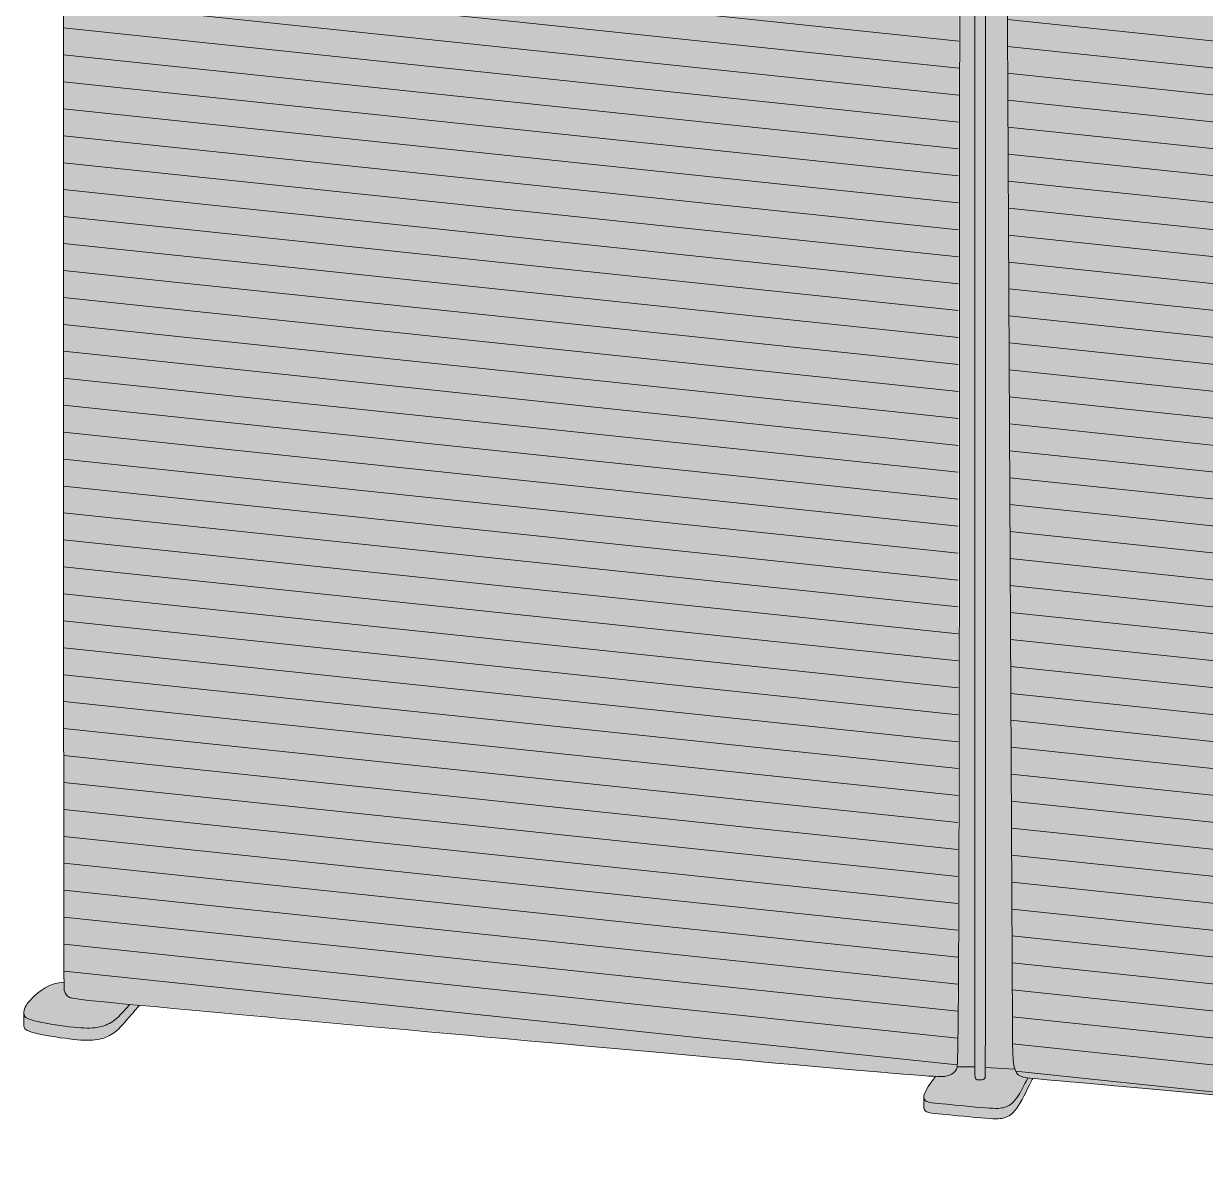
# Model space of a CAD drawing. Header units: millimetres. Extents: x -23380 to 52531, y -5628 to 1041.
# Drawn here: x 18628 to 19607, y -5336 to -4394 of the extents above; entities that cross this region are included whole.
import ezdxf

# ---------------------------------------------------------------- set-up
doc = ezdxf.new("R2010")
doc.units = ezdxf.units.MM
for name, color, linetype, lineweight in [('drawing', 7, 'Continuous', 5), ('hatch', 9, 'Continuous', 5), ('ropes', 7, 'Continuous', 0)]:
    doc.layers.add(name, color=color, linetype=linetype, lineweight=lineweight)

msp = doc.modelspace()

# ---------------------------------------------------------------- hatches: boundary and pattern name
at = {"layer": 'hatch'}
for points in [[(19403.73, -3465.47), (19403.35, -3465.54), (19402.96, -3465.6), (19402.66, -3465.64), (19402.33, -3465.68), (19401.95, -3465.71), (19401.51, -3465.74), (19400.97, -3465.75), (19400.33, -3465.75), (19398.62, -3465.7), (19392.97, -3465.39), (18671.8, -3403.24), (18667.67, -3402.79), (18666.28, -3402.6), (18665.13, -3402.43), (18663.83, -3402.2), (18662.65, -3401.96), (18662.1, -3401.83), (18661.58, -3401.7), (18661.08, -3401.57), (18660.62, -3401.43), (18660.66, -4854.58), (18661, -5188.61), (18661.11, -5194.09), (18661.14, -5194.64), (18661.16, -5194.84), (18661.17, -5195), (18661.19, -5195.13), (18661.2, -5195.23), (18661.22, -5195.32), (18661.3, -5195.65), (18661.36, -5195.9), (18661.43, -5196.14), (18661.5, -5196.38), (18661.58, -5196.62), (18661.66, -5196.85), (18661.74, -5197.07), (18661.83, -5197.29), (18661.92, -5197.51), (18662.02, -5197.72), (18662.12, -5197.92), (18662.23, -5198.12), (18662.35, -5198.32), (18662.46, -5198.51), (18662.59, -5198.69), (18662.72, -5198.88), (18662.85, -5199.05), (18662.99, -5199.23), (18663.14, -5199.39), (18663.29, -5199.56), (18663.45, -5199.72), (18663.61, -5199.87), (18663.78, -5200.03), (18663.96, -5200.17), (18664.14, -5200.32), (18664.33, -5200.46), (18664.53, -5200.59), (18664.73, -5200.72), (18664.94, -5200.85), (18665.16, -5200.97), (18665.39, -5201.09), (18665.62, -5201.21), (18665.79, -5201.29), (18665.98, -5201.37), (18666.08, -5201.41), (18666.18, -5201.45), (18666.29, -5201.49), (18666.41, -5201.53), (18666.54, -5201.57), (18666.68, -5201.62), (18666.99, -5201.7), (18667.35, -5201.79), (18667.76, -5201.87), (18668.8, -5202.07), (18670.17, -5202.28), (18674.13, -5202.8), (19265.61, -5256.9), (19349.64, -5264.21), (19383.56, -5266.74), (19387.22, -5266.88), (19388.52, -5266.89), (19389.54, -5266.87), (19389.96, -5266.85), (19390.33, -5266.83), (19390.66, -5266.8), (19390.96, -5266.76), (19391.23, -5266.72), (19391.48, -5266.68), (19391.94, -5266.59), (19392.59, -5266.44), (19393.24, -5266.27), (19393.88, -5266.09), (19394.2, -5265.98), (19394.52, -5265.88), (19394.84, -5265.76), (19395.15, -5265.65), (19395.47, -5265.52), (19395.77, -5265.39), (19396.08, -5265.25), (19396.38, -5265.1), (19396.68, -5264.94), (19396.98, -5264.78), (19397.27, -5264.6), (19397.56, -5264.42), (19397.84, -5264.23), (19398.12, -5264.03), (19398.39, -5263.81), (19398.65, -5263.59), (19398.92, -5263.36), (19399.17, -5263.11), (19399.3, -5262.99), (19399.42, -5262.86), (19399.54, -5262.73), (19399.66, -5262.59), (19399.78, -5262.45), (19399.9, -5262.31), (19400.01, -5262.17), (19400.13, -5262.02), (19400.24, -5261.87), (19400.35, -5261.72), (19400.46, -5261.56), (19400.57, -5261.4), (19400.67, -5261.24), (19400.77, -5261.07), (19400.87, -5260.9), (19400.97, -5260.73), (19401.04, -5260.61), (19401.07, -5260.54), (19401.1, -5260.47), (19401.12, -5260.43), (19401.13, -5260.39), (19401.15, -5260.35), (19401.16, -5260.31), (19401.18, -5260.26), (19401.2, -5260.21), (19401.23, -5260.11), (19401.26, -5259.99), (19401.29, -5259.86), (19401.32, -5259.71), (19401.35, -5259.54), (19401.41, -5259.15), (19401.47, -5258.67), (19401.55, -5257.85), (19401.62, -5256.82), (19401.77, -5253.97), (19402.05, -5244.3)], [(19416.11, -5258.67), (19416.11, -3471.14), (19403.73, -3470.33), (19403.23, -4970.17), (19402.05, -5244.3), (19401.77, -5253.97), (19401.62, -5256.82), (19401.55, -5257.85), (19401.47, -5258.67)], [(19416.11, -3471.14), (19416.11, -5264.94), (19416.16, -5265.56), (19416.22, -5266.12), (19416.25, -5266.38), (19416.28, -5266.63), (19416.32, -5266.86), (19416.36, -5267.07), (19416.41, -5267.28), (19416.45, -5267.47), (19416.5, -5267.65), (19416.55, -5267.81), (19416.58, -5267.89), (19416.61, -5267.97), (19416.63, -5268.04), (19416.66, -5268.12), (19416.69, -5268.18), (19416.72, -5268.25), (19416.75, -5268.32), (19416.79, -5268.38), (19416.82, -5268.44), (19416.85, -5268.49), (19416.89, -5268.55), (19416.92, -5268.6), (19416.96, -5268.65), (19416.99, -5268.7), (19417.03, -5268.75), (19417.06, -5268.79), (19417.1, -5268.83), (19417.14, -5268.88), (19417.18, -5268.91), (19417.22, -5268.95), (19417.26, -5268.99), (19417.3, -5269.02), (19417.34, -5269.05), (19417.39, -5269.09), (19417.43, -5269.12), (19417.48, -5269.14), (19417.52, -5269.17), (19417.57, -5269.2), (19417.61, -5269.22), (19417.66, -5269.24), (19417.71, -5269.27), (19417.75, -5269.29), (19417.8, -5269.31), (19417.85, -5269.33), (19417.9, -5269.34), (19417.95, -5269.36), (19418.06, -5269.4), (19418.17, -5269.43), (19418.28, -5269.45), (19418.39, -5269.48), (19418.5, -5269.5), (19418.62, -5269.52), (19418.74, -5269.54), (19418.86, -5269.56), (19419.11, -5269.59), (19419.36, -5269.61), (19419.62, -5269.63), (19419.88, -5269.63), (19420.14, -5269.63), (19420.41, -5269.63), (19420.67, -5269.62), (19420.94, -5269.6), (19421.2, -5269.58), (19421.45, -5269.55), (19421.7, -5269.52), (19421.94, -5269.48), (19422.18, -5269.44), (19422.41, -5269.4), (19422.62, -5269.35), (19422.73, -5269.32), (19422.83, -5269.29), (19422.93, -5269.26), (19423.03, -5269.23), (19423.12, -5269.2), (19423.22, -5269.16), (19423.31, -5269.13), (19423.4, -5269.09), (19423.48, -5269.05), (19423.57, -5269.01), (19423.65, -5268.96), (19423.69, -5268.94), (19423.73, -5268.91), (19423.76, -5268.89), (19423.8, -5268.86), (19423.84, -5268.84), (19423.88, -5268.81), (19423.91, -5268.78), (19423.95, -5268.75), (19423.98, -5268.73), (19424.02, -5268.7), (19424.05, -5268.67), (19424.09, -5268.64), (19424.12, -5268.6), (19424.15, -5268.57), (19424.18, -5268.54), (19424.21, -5268.5), (19424.24, -5268.47), (19424.27, -5268.43), (19424.3, -5268.4), (19424.33, -5268.36), (19424.36, -5268.32), (19424.38, -5268.28), (19424.41, -5268.25), (19424.44, -5268.2), (19424.46, -5268.16), (19424.49, -5268.12), (19424.51, -5268.08), (19424.53, -5268.03), (19424.56, -5267.99), (19424.58, -5267.94), (19424.6, -5267.9), (19424.62, -5267.85), (19424.64, -5267.8), (19424.66, -5267.75), (19424.67, -5267.73), (19424.67, -5267.72), (19424.68, -5267.71), (19424.68, -5267.7), (19424.68, -5267.69), (19424.68, -5267.68), (19424.69, -5267.67), (19424.69, -5267.65), (19424.69, -5267.64), (19424.7, -5267.6), (19424.71, -5267.55), (19424.71, -5267.49), (19424.72, -5267.34), (19424.73, -5267.13), (19424.76, -5266.48), (19425.08, -3471.73)], [(19449.33, -5260.72), (19449.22, -5260.34), (19449.11, -5259.95), (19448.9, -5259.13), (19448.71, -5258.23), (19448.53, -5257.27), (19448.37, -5256.24), (19448.21, -5255.13), (19448.08, -5253.95), (19447.95, -5252.68), (19447.74, -5249.9), (19447.59, -5246.75), (19447.44, -5239.29), (19438.59, -3472.62), (19425.08, -3471.73), (19425.05, -4912.08), (19424.84, -5259.26)], [(19438.58, -3471.05), (19447.44, -5239.29), (19447.59, -5246.75), (19447.74, -5249.9), (19447.95, -5252.68), (19448.08, -5253.95), (19448.21, -5255.13), (19448.37, -5256.24), (19448.53, -5257.27), (19448.71, -5258.23), (19448.9, -5259.13), (19449.11, -5259.95), (19449.22, -5260.34), (19449.33, -5260.72), (19449.46, -5261.11), (19449.59, -5261.48), (19449.73, -5261.84), (19449.87, -5262.18), (19450.01, -5262.51), (19450.16, -5262.82), (19450.31, -5263.11), (19450.47, -5263.39), (19450.63, -5263.66), (19450.71, -5263.78), (19450.79, -5263.91), (19450.88, -5264.03), (19450.96, -5264.15), (19451.05, -5264.26), (19451.14, -5264.37), (19451.23, -5264.48), (19451.32, -5264.59), (19451.41, -5264.69), (19451.5, -5264.79), (19451.59, -5264.89), (19451.69, -5264.98), (19451.78, -5265.08), (19451.88, -5265.17), (19451.97, -5265.25), (19452.07, -5265.34), (19452.17, -5265.42), (19452.27, -5265.5), (19452.37, -5265.57), (19452.48, -5265.65), (19452.58, -5265.72), (19452.69, -5265.79), (19452.79, -5265.86), (19452.9, -5265.93), (19453.12, -5266.06), (19453.34, -5266.18), (19453.56, -5266.29), (19453.79, -5266.4), (19454.03, -5266.5), (19454.27, -5266.6), (19454.51, -5266.69), (19454.76, -5266.77), (19455.01, -5266.86), (19455.53, -5267.01), (19455.96, -5267.13), (19456.4, -5267.24), (19456.88, -5267.35), (19457.41, -5267.46), (19457.98, -5267.57), (19458.63, -5267.67), (19460.16, -5267.89), (19464.29, -5268.37), (20177.3, -5335.23), (20177.95, -5335.28), (20178.26, -5335.29), (20178.42, -5335.29), (20178.58, -5335.29), (20178.73, -5335.29), (20178.89, -5335.28), (20179.04, -5335.26), (20179.12, -5335.25), (20179.19, -5335.24), (20179.27, -5335.23), (20179.35, -5335.22), (20179.42, -5335.2), (20179.5, -5335.18), (20179.57, -5335.17), (20179.64, -5335.15), (20179.72, -5335.12), (20179.79, -5335.1), (20179.86, -5335.07), (20179.93, -5335.05), (20180.01, -5335.02), (20180.08, -5334.99), (20180.15, -5334.95), (20180.22, -5334.92), (20180.29, -5334.88), (20180.36, -5334.84), (20180.43, -5334.8), (20180.5, -5334.75), (20180.57, -5334.71), (20180.63, -5334.66), (20180.7, -5334.61), (20180.77, -5334.55), (20180.83, -5334.49), (20180.9, -5334.43), (20180.97, -5334.37), (20181.03, -5334.31), (20181.09, -5334.24), (20181.16, -5334.17), (20181.22, -5334.09), (20181.28, -5334.02), (20181.35, -5333.94), (20181.41, -5333.85), (20181.47, -5333.77), (20181.53, -5333.68), (20181.59, -5333.59), (20181.65, -5333.49), (20181.71, -5333.39), (20181.76, -5333.29), (20181.82, -5333.18), (20181.88, -5333.07), (20181.99, -5332.84), (20182.1, -5332.59), (20182.21, -5332.33), (20182.31, -5332.06), (20182.41, -5331.76), (20182.51, -5331.46), (20182.6, -5331.13), (20182.7, -5330.79), (20182.78, -5330.42), (20182.87, -5330.04), (20183.03, -5329.23), (20183.18, -5328.33), (20183.32, -5327.36), (20183.44, -5326.29), (20183.55, -5325.14), (20183.71, -5322.56), (20183.82, -5319.58), (20183.85, -5316.17), (20181.68, -5316.05), (20181.68, -3533.96), (20181.36, -3534.07), (20181.02, -3534.17), (20180.67, -3534.27), (20180.32, -3534.37), (20179.95, -3534.45), (20179.57, -3534.53), (20179.18, -3534.6), (20178.78, -3534.67), (20178.48, -3534.71), (20178.15, -3534.75), (20177.77, -3534.78), (20177.33, -3534.81), (20176.79, -3534.82), (20176.15, -3534.82), (20174.44, -3534.77), (20168.79, -3534.46), (19447.62, -3472.31), (19443.49, -3471.86), (19442.11, -3471.67), (19440.95, -3471.5), (19439.72, -3471.28)], [(18627.65, -5213.92), (18627.65, -5214.03), (18627.66, -5214.2), (18627.67, -5214.36), (18627.68, -5214.61), (18627.7, -5214.73), (18627.71, -5214.86), (18627.73, -5214.98), (18627.75, -5215.1), (18627.77, -5215.21), (18627.79, -5215.33), (18627.82, -5215.45), (18627.85, -5215.56), (18627.89, -5215.67), (18627.92, -5215.79), (18627.96, -5215.9), (18628, -5216), (18628.05, -5216.11), (18628.1, -5216.22), (18628.15, -5216.33), (18628.21, -5216.43), (18628.27, -5216.53), (18628.33, -5216.64), (18628.4, -5216.74), (18628.47, -5216.84), (18628.55, -5216.94), (18628.63, -5217.04), (18628.71, -5217.14), (18628.8, -5217.23), (18628.9, -5217.33), (18628.99, -5217.42), (18629.1, -5217.52), (18629.2, -5217.61), (18629.32, -5217.71), (18629.43, -5217.8), (18629.56, -5217.89), (18629.68, -5217.98), (18629.82, -5218.07), (18629.95, -5218.16), (18630.1, -5218.25), (18630.25, -5218.34), (18630.4, -5218.43), (18630.56, -5218.52), (18630.9, -5218.69), (18631.26, -5218.86), (18631.65, -5219.04), (18632.06, -5219.21), (18632.5, -5219.38), (18632.96, -5219.55), (18633.98, -5219.88), (18635.11, -5220.22), (18636.36, -5220.56), (18639.24, -5221.24), (18642.54, -5221.93), (18649.97, -5223.27), (18657.86, -5224.48), (18665.4, -5225.47), (18671.94, -5226.17), (18674.83, -5226.39), (18677.51, -5226.54), (18680, -5226.61), (18681.18, -5226.61), (18682.32, -5226.59), (18683.43, -5226.55), (18684.5, -5226.49), (18685.55, -5226.41), (18686.57, -5226.3), (18687.56, -5226.18), (18688.53, -5226.04), (18689.48, -5225.87), (18690.41, -5225.68), (18691.32, -5225.48), (18692.21, -5225.25), (18693.08, -5225.01), (18693.93, -5224.74), (18694.76, -5224.46), (18695.57, -5224.15), (18696.37, -5223.83), (18697.15, -5223.49), (18697.91, -5223.13), (18698.65, -5222.76), (18699.38, -5222.37), (18700.1, -5221.96), (18700.8, -5221.53), (18701.5, -5221.07), (18702.2, -5220.59), (18702.91, -5220.05), (18703.64, -5219.47), (18704.41, -5218.82), (18705.2, -5218.1), (18706.05, -5217.3), (18706.94, -5216.42), (18707.9, -5215.43), (18710.05, -5213.14), (18715.46, -5206.97), (18674.13, -5202.8), (18670.17, -5202.28), (18668.8, -5202.07), (18667.76, -5201.87), (18667.35, -5201.79), (18666.99, -5201.7), (18666.68, -5201.62), (18666.54, -5201.57), (18666.41, -5201.53), (18666.29, -5201.49), (18666.18, -5201.45), (18666.08, -5201.41), (18665.98, -5201.37), (18665.79, -5201.29), (18665.62, -5201.21), (18665.39, -5201.09), (18665.16, -5200.97), (18664.94, -5200.85), (18664.73, -5200.72), (18664.53, -5200.59), (18664.33, -5200.46), (18664.14, -5200.32), (18663.96, -5200.17), (18663.78, -5200.03), (18663.61, -5199.87), (18663.45, -5199.72), (18663.29, -5199.56), (18663.14, -5199.39), (18662.99, -5199.23), (18662.85, -5199.05), (18662.72, -5198.88), (18662.59, -5198.69), (18662.46, -5198.51), (18662.35, -5198.32), (18662.23, -5198.12), (18662.12, -5197.92), (18662.02, -5197.72), (18661.92, -5197.51), (18661.83, -5197.29), (18661.74, -5197.07), (18661.66, -5196.85), (18661.58, -5196.62), (18661.5, -5196.38), (18661.43, -5196.14), (18661.36, -5195.9), (18661.3, -5195.65), (18661.22, -5195.32), (18661.2, -5195.23), (18661.19, -5195.13), (18661.17, -5195), (18661.16, -5194.84), (18661.14, -5194.64), (18661.11, -5194.09), (18661, -5188.61), (18660.46, -5188.62), (18659.92, -5188.65), (18659.39, -5188.68), (18658.85, -5188.72), (18658.32, -5188.78), (18657.8, -5188.84), (18657.27, -5188.91), (18656.75, -5189), (18656.24, -5189.09), (18655.72, -5189.19), (18655.21, -5189.3), (18654.7, -5189.42), (18653.69, -5189.68), (18652.7, -5189.97), (18651.72, -5190.3), (18650.76, -5190.65), (18649.81, -5191.03), (18648.88, -5191.44), (18647.96, -5191.87), (18647.06, -5192.32), (18646.18, -5192.79), (18645.32, -5193.27), (18644.47, -5193.78), (18643.64, -5194.3), (18642.83, -5194.83), (18642.04, -5195.37), (18641.27, -5195.93), (18640.51, -5196.49), (18639.78, -5197.05), (18639.07, -5197.62), (18637.72, -5198.77), (18636.45, -5199.91), (18635.28, -5201.04), (18634.2, -5202.13), (18633.27, -5203.13), (18632.43, -5204.09), (18631.67, -5205), (18630.99, -5205.88), (18630.68, -5206.31), (18630.38, -5206.73), (18630.11, -5207.14), (18629.85, -5207.54), (18629.61, -5207.93), (18629.38, -5208.31), (18629.18, -5208.69), (18628.98, -5209.05), (18628.8, -5209.41), (18628.64, -5209.76), (18628.49, -5210.1), (18628.36, -5210.44), (18628.24, -5210.77), (18628.13, -5211.09), (18628.03, -5211.4), (18627.95, -5211.71), (18627.88, -5212.01), (18627.81, -5212.3), (18627.76, -5212.58), (18627.72, -5212.86), (18627.69, -5213.14), (18627.67, -5213.4), (18627.66, -5213.66)], [(18627.65, -5214.03), (18627.65, -5224.05), (18627.66, -5224.27), (18627.67, -5224.48), (18627.68, -5224.74), (18627.7, -5224.86), (18627.71, -5224.98), (18627.73, -5225.1), (18627.75, -5225.22), (18627.77, -5225.34), (18627.79, -5225.46), (18627.82, -5225.57), (18627.85, -5225.69), (18627.89, -5225.8), (18627.92, -5225.91), (18627.96, -5226.02), (18628, -5226.13), (18628.05, -5226.24), (18628.1, -5226.35), (18628.15, -5226.45), (18628.21, -5226.56), (18628.27, -5226.66), (18628.33, -5226.76), (18628.4, -5226.86), (18628.47, -5226.96), (18628.55, -5227.06), (18628.63, -5227.16), (18628.71, -5227.26), (18628.8, -5227.36), (18628.9, -5227.45), (18628.99, -5227.55), (18629.1, -5227.64), (18629.2, -5227.74), (18629.32, -5227.83), (18629.43, -5227.92), (18629.56, -5228.02), (18629.68, -5228.11), (18629.82, -5228.2), (18629.95, -5228.29), (18630.1, -5228.38), (18630.25, -5228.47), (18630.4, -5228.55), (18630.56, -5228.64), (18630.9, -5228.82), (18631.26, -5228.99), (18631.65, -5229.16), (18632.06, -5229.33), (18632.5, -5229.5), (18632.96, -5229.67), (18633.98, -5230.01), (18635.11, -5230.34), (18636.36, -5230.68), (18639.24, -5231.37), (18642.54, -5232.06), (18649.97, -5233.4), (18657.86, -5234.61), (18665.4, -5235.6), (18671.94, -5236.29), (18674.83, -5236.52), (18677.51, -5236.67), (18680, -5236.73), (18681.18, -5236.73), (18682.32, -5236.71), (18683.43, -5236.67), (18684.5, -5236.61), (18685.55, -5236.53), (18686.57, -5236.43), (18687.56, -5236.31), (18688.53, -5236.16), (18689.48, -5236), (18690.41, -5235.81), (18691.32, -5235.6), (18692.21, -5235.38), (18693.08, -5235.13), (18693.93, -5234.87), (18694.76, -5234.58), (18695.57, -5234.28), (18696.37, -5233.96), (18697.15, -5233.62), (18697.91, -5233.26), (18698.65, -5232.88), (18699.38, -5232.49), (18700.1, -5232.08), (18700.8, -5231.65), (18701.5, -5231.2), (18702.2, -5230.71), (18702.91, -5230.18), (18703.64, -5229.59), (18704.41, -5228.95), (18705.2, -5228.23), (18706.05, -5227.43), (18706.94, -5226.54), (18707.9, -5225.56), (18710.05, -5223.26), (18715.46, -5217.1), (18723.49, -5207.73), (18715.46, -5206.97), (18710.05, -5213.14), (18707.9, -5215.43), (18706.94, -5216.42), (18706.05, -5217.3), (18705.2, -5218.1), (18704.41, -5218.82), (18703.64, -5219.47), (18702.91, -5220.05), (18702.2, -5220.59), (18701.5, -5221.07), (18700.8, -5221.53), (18700.1, -5221.96), (18699.38, -5222.37), (18698.65, -5222.76), (18697.91, -5223.13), (18697.15, -5223.49), (18696.37, -5223.83), (18695.57, -5224.15), (18694.76, -5224.46), (18693.93, -5224.74), (18693.08, -5225.01), (18692.21, -5225.25), (18691.32, -5225.48), (18690.41, -5225.68), (18689.48, -5225.87), (18688.53, -5226.04), (18687.56, -5226.18), (18686.57, -5226.3), (18685.55, -5226.41), (18684.5, -5226.49), (18683.43, -5226.55), (18682.32, -5226.59), (18681.18, -5226.61), (18680, -5226.61), (18677.51, -5226.54), (18674.83, -5226.39), (18671.94, -5226.17), (18665.4, -5225.47), (18657.86, -5224.48), (18649.97, -5223.27), (18642.54, -5221.93), (18639.24, -5221.24), (18636.36, -5220.56), (18635.11, -5220.22), (18633.98, -5219.88), (18632.96, -5219.55), (18632.5, -5219.38), (18632.06, -5219.21), (18631.65, -5219.04), (18631.26, -5218.86), (18630.9, -5218.69), (18630.56, -5218.52), (18630.4, -5218.43), (18630.25, -5218.34), (18630.1, -5218.25), (18629.95, -5218.16), (18629.82, -5218.07), (18629.68, -5217.98), (18629.56, -5217.89), (18629.43, -5217.8), (18629.32, -5217.71), (18629.2, -5217.61), (18629.1, -5217.52), (18628.99, -5217.42), (18628.9, -5217.33), (18628.8, -5217.23), (18628.71, -5217.14), (18628.63, -5217.04), (18628.55, -5216.94), (18628.47, -5216.84), (18628.4, -5216.74), (18628.33, -5216.64), (18628.27, -5216.53), (18628.21, -5216.43), (18628.15, -5216.33), (18628.1, -5216.22), (18628.05, -5216.11), (18628, -5216), (18627.96, -5215.9), (18627.92, -5215.79), (18627.89, -5215.67), (18627.85, -5215.56), (18627.82, -5215.45), (18627.79, -5215.33), (18627.77, -5215.21), (18627.75, -5215.1), (18627.73, -5214.98), (18627.71, -5214.86), (18627.7, -5214.73), (18627.68, -5214.61), (18627.67, -5214.36), (18627.66, -5214.2)], [(19460.16, -5267.89), (19458.63, -5267.67), (19457.98, -5267.57), (19457.41, -5267.46), (19456.88, -5267.35), (19456.4, -5267.24), (19455.96, -5267.13), (19455.53, -5267.01), (19455.01, -5266.86), (19454.76, -5266.77), (19454.51, -5266.69), (19454.27, -5266.6), (19454.03, -5266.5), (19453.79, -5266.4), (19453.56, -5266.29), (19453.34, -5266.18), (19453.12, -5266.06), (19452.9, -5265.93), (19452.79, -5265.86), (19452.69, -5265.79), (19452.58, -5265.72), (19452.48, -5265.65), (19452.37, -5265.57), (19452.27, -5265.5), (19452.17, -5265.42), (19452.07, -5265.34), (19451.97, -5265.25), (19451.88, -5265.17), (19451.78, -5265.08), (19451.69, -5264.98), (19451.59, -5264.89), (19451.5, -5264.79), (19451.41, -5264.69), (19451.32, -5264.59), (19451.23, -5264.48), (19451.14, -5264.37), (19451.05, -5264.26), (19450.96, -5264.15), (19450.88, -5264.03), (19450.79, -5263.91), (19450.71, -5263.78), (19450.63, -5263.66), (19450.47, -5263.39), (19450.31, -5263.11), (19450.16, -5262.82), (19450.01, -5262.51), (19449.87, -5262.18), (19449.73, -5261.84), (19449.59, -5261.48), (19449.46, -5261.11), (19449.33, -5260.72), (19424.84, -5259.26), (19424.76, -5266.48), (19424.73, -5267.13), (19424.72, -5267.34), (19424.71, -5267.49), (19424.71, -5267.55), (19424.7, -5267.6), (19424.69, -5267.64), (19424.69, -5267.65), (19424.69, -5267.67), (19424.68, -5267.68), (19424.68, -5267.69), (19424.68, -5267.7), (19424.68, -5267.71), (19424.67, -5267.72), (19424.67, -5267.73), (19424.66, -5267.75), (19424.64, -5267.8), (19424.62, -5267.85), (19424.6, -5267.9), (19424.58, -5267.94), (19424.56, -5267.99), (19424.53, -5268.03), (19424.51, -5268.08), (19424.49, -5268.12), (19424.46, -5268.16), (19424.44, -5268.2), (19424.41, -5268.25), (19424.38, -5268.28), (19424.36, -5268.32), (19424.33, -5268.36), (19424.3, -5268.4), (19424.27, -5268.43), (19424.24, -5268.47), (19424.21, -5268.5), (19424.18, -5268.54), (19424.15, -5268.57), (19424.12, -5268.6), (19424.09, -5268.64), (19424.05, -5268.67), (19424.02, -5268.7), (19423.98, -5268.73), (19423.95, -5268.75), (19423.91, -5268.78), (19423.88, -5268.81), (19423.84, -5268.84), (19423.8, -5268.86), (19423.76, -5268.89), (19423.73, -5268.91), (19423.69, -5268.94), (19423.65, -5268.96), (19423.57, -5269.01), (19423.48, -5269.05), (19423.4, -5269.09), (19423.31, -5269.13), (19423.22, -5269.16), (19423.12, -5269.2), (19423.03, -5269.23), (19422.93, -5269.26), (19422.83, -5269.29), (19422.73, -5269.32), (19422.62, -5269.35), (19422.41, -5269.4), (19422.18, -5269.44), (19421.94, -5269.48), (19421.7, -5269.52), (19421.45, -5269.55), (19421.2, -5269.58), (19420.94, -5269.6), (19420.67, -5269.62), (19420.41, -5269.63), (19420.14, -5269.63), (19419.88, -5269.63), (19419.62, -5269.63), (19419.36, -5269.61), (19419.11, -5269.59), (19418.86, -5269.56), (19418.74, -5269.54), (19418.62, -5269.52), (19418.5, -5269.5), (19418.39, -5269.48), (19418.28, -5269.45), (19418.17, -5269.43), (19418.06, -5269.4), (19417.95, -5269.36), (19417.9, -5269.34), (19417.85, -5269.33), (19417.8, -5269.31), (19417.75, -5269.29), (19417.71, -5269.27), (19417.66, -5269.24), (19417.61, -5269.22), (19417.57, -5269.2), (19417.52, -5269.17), (19417.48, -5269.14), (19417.43, -5269.12), (19417.39, -5269.09), (19417.34, -5269.05), (19417.3, -5269.02), (19417.26, -5268.99), (19417.22, -5268.95), (19417.18, -5268.91), (19417.14, -5268.88), (19417.1, -5268.83), (19417.06, -5268.79), (19417.03, -5268.75), (19416.99, -5268.7), (19416.96, -5268.65), (19416.92, -5268.6), (19416.89, -5268.55), (19416.85, -5268.49), (19416.82, -5268.44), (19416.79, -5268.38), (19416.75, -5268.32), (19416.72, -5268.25), (19416.69, -5268.18), (19416.66, -5268.12), (19416.63, -5268.04), (19416.61, -5267.97), (19416.58, -5267.89), (19416.55, -5267.81), (19416.5, -5267.65), (19416.45, -5267.47), (19416.41, -5267.28), (19416.36, -5267.07), (19416.32, -5266.86), (19416.28, -5266.63), (19416.25, -5266.38), (19416.22, -5266.12), (19416.16, -5265.56), (19416.11, -5264.94), (19416.11, -5258.67), (19401.47, -5258.67), (19401.41, -5259.15), (19401.35, -5259.54), (19401.32, -5259.71), (19401.29, -5259.86), (19401.26, -5259.99), (19401.23, -5260.11), (19401.2, -5260.21), (19401.18, -5260.26), (19401.16, -5260.31), (19401.15, -5260.35), (19401.13, -5260.39), (19401.12, -5260.43), (19401.1, -5260.47), (19401.07, -5260.54), (19401.04, -5260.61), (19400.97, -5260.73), (19400.87, -5260.9), (19400.77, -5261.07), (19400.67, -5261.24), (19400.57, -5261.4), (19400.46, -5261.56), (19400.35, -5261.72), (19400.24, -5261.87), (19400.13, -5262.02), (19400.01, -5262.17), (19399.9, -5262.31), (19399.78, -5262.45), (19399.66, -5262.59), (19399.54, -5262.73), (19399.42, -5262.86), (19399.3, -5262.99), (19399.17, -5263.11), (19398.92, -5263.36), (19398.65, -5263.59), (19398.39, -5263.81), (19398.12, -5264.03), (19397.84, -5264.23), (19397.56, -5264.42), (19397.27, -5264.6), (19396.98, -5264.78), (19396.68, -5264.94), (19396.38, -5265.1), (19396.08, -5265.25), (19395.77, -5265.39), (19395.47, -5265.52), (19395.15, -5265.65), (19394.84, -5265.76), (19394.52, -5265.88), (19394.2, -5265.98), (19393.88, -5266.09), (19393.24, -5266.27), (19392.59, -5266.44), (19391.94, -5266.59), (19391.48, -5266.68), (19391.23, -5266.72), (19390.96, -5266.76), (19390.66, -5266.8), (19390.33, -5266.83), (19389.96, -5266.85), (19389.54, -5266.87), (19388.52, -5266.89), (19387.22, -5266.88), (19383.56, -5266.74), (19380.97, -5270.17), (19379.86, -5271.72), (19378.86, -5273.17), (19377.97, -5274.51), (19377.18, -5275.76), (19376.49, -5276.92), (19375.89, -5278), (19375.62, -5278.5), (19375.38, -5278.99), (19375.16, -5279.45), (19374.96, -5279.9), (19374.77, -5280.33), (19374.61, -5280.74), (19374.46, -5281.13), (19374.34, -5281.5), (19374.23, -5281.86), (19374.13, -5282.2), (19374.09, -5282.37), (19374.06, -5282.53), (19374.02, -5282.69), (19373.99, -5282.84), (19373.97, -5282.99), (19373.95, -5283.14), (19373.93, -5283.28), (19373.91, -5283.42), (19373.9, -5283.56), (19373.9, -5283.7), (19373.89, -5283.83), (19373.89, -5283.95), (19373.89, -5284.05), (19373.89, -5284.13), (19373.9, -5284.22), (19373.9, -5284.31), (19373.91, -5284.39), (19373.92, -5284.47), (19373.93, -5284.56), (19373.94, -5284.64), (19373.95, -5284.71), (19373.97, -5284.79), (19373.98, -5284.87), (19374, -5284.94), (19374.02, -5285.01), (19374.04, -5285.08), (19374.06, -5285.16), (19374.08, -5285.22), (19374.1, -5285.29), (19374.13, -5285.36), (19374.15, -5285.42), (19374.18, -5285.49), (19374.2, -5285.55), (19374.23, -5285.61), (19374.26, -5285.68), (19374.29, -5285.74), (19374.32, -5285.79), (19374.36, -5285.85), (19374.39, -5285.91), (19374.42, -5285.97), (19374.46, -5286.02), (19374.53, -5286.13), (19374.6, -5286.23), (19374.68, -5286.33), (19374.75, -5286.42), (19374.83, -5286.51), (19374.91, -5286.6), (19374.99, -5286.69), (19375.08, -5286.77), (19375.17, -5286.85), (19375.26, -5286.93), (19375.36, -5287.01), (19375.46, -5287.08), (19375.56, -5287.15), (19375.67, -5287.22), (19375.78, -5287.29), (19375.89, -5287.35), (19376.01, -5287.42), (19376.13, -5287.48), (19376.26, -5287.54), (19376.39, -5287.59), (19376.53, -5287.65), (19376.67, -5287.7), (19376.81, -5287.76), (19376.96, -5287.81), (19377.28, -5287.91), (19377.61, -5288), (19377.97, -5288.09), (19378.35, -5288.17), (19378.75, -5288.25), (19379.62, -5288.4), (19380.6, -5288.54), (19382.91, -5288.82), (19425.07, -5292.83), (19428.42, -5293.05), (19431.23, -5293.19), (19433.57, -5293.25), (19434.59, -5293.24), (19435.52, -5293.22), (19436.37, -5293.17), (19437.15, -5293.1), (19437.88, -5293.02), (19438.23, -5292.97), (19438.56, -5292.92), (19438.89, -5292.86), (19439.2, -5292.79), (19439.51, -5292.73), (19439.82, -5292.65), (19440.41, -5292.5), (19441, -5292.32), (19441.58, -5292.13), (19442.17, -5291.92), (19442.47, -5291.8), (19442.76, -5291.68), (19443.06, -5291.55), (19443.36, -5291.41), (19443.66, -5291.27), (19443.96, -5291.11), (19444.26, -5290.95), (19444.56, -5290.77), (19444.87, -5290.59), (19445.17, -5290.4), (19445.48, -5290.19), (19445.79, -5289.97), (19446.1, -5289.74), (19446.41, -5289.5), (19446.72, -5289.24), (19447.04, -5288.97), (19447.35, -5288.68), (19447.67, -5288.38), (19447.99, -5288.07), (19448.32, -5287.74), (19448.64, -5287.39), (19448.97, -5287.02), (19449.3, -5286.64), (19449.63, -5286.24), (19449.97, -5285.82), (19450.31, -5285.38), (19450.99, -5284.45), (19451.52, -5283.68), (19452.06, -5282.86), (19453.15, -5281.1), (19454.27, -5279.18), (19455.41, -5277.12), (19457.75, -5272.67)], [(19464.29, -5268.37), (19460.16, -5267.89), (19457.75, -5272.67), (19455.41, -5277.12), (19454.27, -5279.18), (19453.15, -5281.1), (19452.06, -5282.86), (19451.52, -5283.68), (19450.99, -5284.45), (19450.31, -5285.38), (19449.97, -5285.82), (19449.63, -5286.24), (19449.3, -5286.64), (19448.97, -5287.02), (19448.64, -5287.39), (19448.32, -5287.74), (19447.99, -5288.07), (19447.67, -5288.38), (19447.35, -5288.68), (19447.04, -5288.97), (19446.72, -5289.24), (19446.41, -5289.5), (19446.1, -5289.74), (19445.79, -5289.97), (19445.48, -5290.19), (19445.17, -5290.4), (19444.87, -5290.59), (19444.56, -5290.77), (19444.26, -5290.95), (19443.96, -5291.11), (19443.66, -5291.27), (19443.36, -5291.41), (19443.06, -5291.55), (19442.76, -5291.68), (19442.47, -5291.8), (19442.17, -5291.92), (19441.58, -5292.13), (19441, -5292.32), (19440.41, -5292.5), (19439.82, -5292.65), (19439.51, -5292.73), (19439.2, -5292.79), (19438.89, -5292.86), (19438.56, -5292.92), (19438.23, -5292.97), (19437.88, -5293.02), (19437.15, -5293.1), (19436.37, -5293.17), (19435.52, -5293.22), (19434.59, -5293.24), (19433.57, -5293.25), (19431.23, -5293.19), (19428.42, -5293.05), (19425.07, -5292.83), (19382.91, -5288.82), (19380.6, -5288.54), (19379.62, -5288.4), (19378.75, -5288.25), (19378.35, -5288.17), (19377.97, -5288.09), (19377.61, -5288), (19377.28, -5287.91), (19376.96, -5287.81), (19376.81, -5287.76), (19376.67, -5287.7), (19376.53, -5287.65), (19376.39, -5287.59), (19376.26, -5287.54), (19376.13, -5287.48), (19376.01, -5287.42), (19375.89, -5287.35), (19375.78, -5287.29), (19375.67, -5287.22), (19375.56, -5287.15), (19375.46, -5287.08), (19375.36, -5287.01), (19375.26, -5286.93), (19375.17, -5286.85), (19375.08, -5286.77), (19374.99, -5286.69), (19374.91, -5286.6), (19374.83, -5286.51), (19374.75, -5286.42), (19374.68, -5286.33), (19374.6, -5286.23), (19374.53, -5286.13), (19374.46, -5286.02), (19374.42, -5285.97), (19374.39, -5285.91), (19374.36, -5285.85), (19374.32, -5285.79), (19374.29, -5285.74), (19374.26, -5285.68), (19374.23, -5285.61), (19374.2, -5285.55), (19374.18, -5285.49), (19374.15, -5285.42), (19374.13, -5285.36), (19374.1, -5285.29), (19374.08, -5285.22), (19374.06, -5285.16), (19374.04, -5285.08), (19374.02, -5285.01), (19374, -5284.94), (19373.98, -5284.87), (19373.97, -5284.79), (19373.95, -5284.71), (19373.94, -5284.64), (19373.93, -5284.56), (19373.92, -5284.47), (19373.91, -5284.39), (19373.9, -5284.31), (19373.9, -5284.22), (19373.89, -5284.13), (19373.89, -5284.05), (19373.89, -5292.55), (19373.89, -5292.64), (19373.89, -5292.73), (19373.9, -5292.82), (19373.9, -5292.91), (19373.91, -5292.99), (19373.92, -5293.08), (19373.93, -5293.16), (19373.94, -5293.25), (19373.96, -5293.33), (19373.97, -5293.41), (19373.99, -5293.48), (19374, -5293.56), (19374.02, -5293.63), (19374.04, -5293.71), (19374.07, -5293.78), (19374.09, -5293.85), (19374.11, -5293.92), (19374.14, -5293.99), (19374.17, -5294.05), (19374.19, -5294.12), (19374.22, -5294.18), (19374.25, -5294.25), (19374.28, -5294.31), (19374.32, -5294.37), (19374.35, -5294.43), (19374.38, -5294.49), (19374.42, -5294.55), (19374.45, -5294.61), (19374.49, -5294.66), (19374.53, -5294.72), (19374.6, -5294.83), (19374.68, -5294.92), (19374.75, -5295.02), (19374.83, -5295.11), (19374.91, -5295.2), (19374.99, -5295.28), (19375.08, -5295.36), (19375.17, -5295.44), (19375.26, -5295.52), (19375.36, -5295.6), (19375.46, -5295.67), (19375.56, -5295.74), (19375.67, -5295.81), (19375.78, -5295.88), (19375.89, -5295.94), (19376.01, -5296.01), (19376.13, -5296.07), (19376.26, -5296.13), (19376.39, -5296.19), (19376.53, -5296.24), (19376.67, -5296.3), (19376.81, -5296.35), (19376.96, -5296.4), (19377.28, -5296.5), (19377.61, -5296.59), (19377.97, -5296.68), (19378.35, -5296.77), (19378.75, -5296.85), (19379.62, -5297), (19380.6, -5297.14), (19382.91, -5297.41), (19425.07, -5301.42), (19428.42, -5301.65), (19431.23, -5301.79), (19433.57, -5301.84), (19434.59, -5301.83), (19435.52, -5301.81), (19436.37, -5301.76), (19437.15, -5301.7), (19437.88, -5301.61), (19438.23, -5301.56), (19438.56, -5301.51), (19438.89, -5301.45), (19439.2, -5301.39), (19439.51, -5301.32), (19439.82, -5301.25), (19440.41, -5301.09), (19441, -5300.91), (19441.58, -5300.72), (19442.17, -5300.51), (19442.47, -5300.39), (19442.76, -5300.27), (19443.06, -5300.14), (19443.36, -5300), (19443.66, -5299.86), (19443.96, -5299.7), (19444.26, -5299.54), (19444.56, -5299.37), (19444.87, -5299.18), (19445.17, -5298.99), (19445.48, -5298.78), (19445.79, -5298.56), (19446.1, -5298.33), (19446.41, -5298.09), (19446.72, -5297.83), (19447.04, -5297.56), (19447.35, -5297.28), (19447.67, -5296.98), (19447.99, -5296.66), (19448.32, -5296.33), (19448.64, -5295.98), (19448.97, -5295.62), (19449.3, -5295.23), (19449.63, -5294.83), (19449.97, -5294.41), (19450.31, -5293.98), (19450.99, -5293.04), (19451.69, -5292.02), (19452.39, -5290.93), (19453.11, -5289.76), (19453.84, -5288.53), (19455.32, -5285.89), (19456.84, -5283.04), (19463.19, -5270.39)]]:
    msp.add_hatch(color=256, dxfattribs=at).paths.add_polyline_path(points, flags=0)
at = {"layer": 'ropes', "lineweight": 0}
h = msp.add_hatch(dxfattribs=at)
h.set_pattern_fill('ANSI31', color=256, scale=7, angle=129, style=0)
h.paths.add_polyline_path([(19403.73, -3465.47), (19403.35, -3465.54), (19402.96, -3465.6), (19402.66, -3465.64), (19402.33, -3465.68), (19401.95, -3465.71), (19401.51, -3465.74), (19400.97, -3465.75), (19400.33, -3465.75), (19398.62, -3465.7), (19392.97, -3465.39), (18671.8, -3403.24), (18667.67, -3402.79), (18666.28, -3402.6), (18665.13, -3402.43), (18663.83, -3402.2), (18662.65, -3401.96), (18662.1, -3401.83), (18661.58, -3401.7), (18661.08, -3401.57), (18660.62, -3401.43), (18660.66, -4854.58), (18661, -5188.61), (18661.11, -5194.09), (18661.14, -5194.64), (18661.16, -5194.84), (18661.17, -5195), (18661.19, -5195.13), (18661.2, -5195.23), (18661.22, -5195.32), (18661.3, -5195.65), (18661.36, -5195.9), (18661.43, -5196.14), (18661.5, -5196.38), (18661.58, -5196.62), (18661.66, -5196.85), (18661.74, -5197.07), (18661.83, -5197.29), (18661.92, -5197.51), (18662.02, -5197.72), (18662.12, -5197.92), (18662.23, -5198.12), (18662.35, -5198.32), (18662.46, -5198.51), (18662.59, -5198.69), (18662.72, -5198.88), (18662.85, -5199.05), (18662.99, -5199.23), (18663.14, -5199.39), (18663.29, -5199.56), (18663.45, -5199.72), (18663.61, -5199.87), (18663.78, -5200.03), (18663.96, -5200.17), (18664.14, -5200.32), (18664.33, -5200.46), (18664.53, -5200.59), (18664.73, -5200.72), (18664.94, -5200.85), (18665.16, -5200.97), (18665.39, -5201.09), (18665.62, -5201.21), (18665.79, -5201.29), (18665.98, -5201.37), (18666.08, -5201.41), (18666.18, -5201.45), (18666.29, -5201.49), (18666.41, -5201.53), (18666.54, -5201.57), (18666.68, -5201.62), (18666.99, -5201.7), (18667.35, -5201.79), (18667.76, -5201.87), (18668.8, -5202.07), (18670.17, -5202.28), (18674.13, -5202.8), (19265.61, -5256.9), (19349.64, -5264.21), (19383.56, -5266.74), (19387.22, -5266.88), (19388.52, -5266.89), (19389.54, -5266.87), (19389.96, -5266.85), (19390.33, -5266.83), (19390.66, -5266.8), (19390.96, -5266.76), (19391.23, -5266.72), (19391.48, -5266.68), (19391.94, -5266.59), (19392.59, -5266.44), (19393.24, -5266.27), (19393.88, -5266.09), (19394.2, -5265.98), (19394.52, -5265.88), (19394.84, -5265.76), (19395.15, -5265.65), (19395.47, -5265.52), (19395.77, -5265.39), (19396.08, -5265.25), (19396.38, -5265.1), (19396.68, -5264.94), (19396.98, -5264.78), (19397.27, -5264.6), (19397.56, -5264.42), (19397.84, -5264.23), (19398.12, -5264.03), (19398.39, -5263.81), (19398.65, -5263.59), (19398.92, -5263.36), (19399.17, -5263.11), (19399.3, -5262.99), (19399.42, -5262.86), (19399.54, -5262.73), (19399.66, -5262.59), (19399.78, -5262.45), (19399.9, -5262.31), (19400.01, -5262.17), (19400.13, -5262.02), (19400.24, -5261.87), (19400.35, -5261.72), (19400.46, -5261.56), (19400.57, -5261.4), (19400.67, -5261.24), (19400.77, -5261.07), (19400.87, -5260.9), (19400.97, -5260.73), (19401.04, -5260.61), (19401.07, -5260.54), (19401.1, -5260.47), (19401.12, -5260.43), (19401.13, -5260.39), (19401.15, -5260.35), (19401.16, -5260.31), (19401.18, -5260.26), (19401.2, -5260.21), (19401.23, -5260.11), (19401.26, -5259.99), (19401.29, -5259.86), (19401.32, -5259.71), (19401.35, -5259.54), (19401.41, -5259.15), (19401.47, -5258.67), (19401.55, -5257.85), (19401.62, -5256.82), (19401.77, -5253.97), (19402.05, -5244.3)], flags=0)
h = msp.add_hatch(dxfattribs=at)
h.set_pattern_fill('ANSI31', color=256, scale=7, angle=129, style=0)
h.paths.add_polyline_path([(19438.58, -3471.05), (19447.44, -5239.29), (19447.59, -5246.75), (19447.74, -5249.9), (19447.95, -5252.68), (19448.08, -5253.95), (19448.21, -5255.13), (19448.37, -5256.24), (19448.53, -5257.27), (19448.71, -5258.23), (19448.9, -5259.13), (19449.11, -5259.95), (19449.22, -5260.34), (19449.33, -5260.72), (19449.46, -5261.11), (19449.59, -5261.48), (19449.73, -5261.84), (19449.87, -5262.18), (19450.01, -5262.51), (19450.16, -5262.82), (19450.31, -5263.11), (19450.47, -5263.39), (19450.63, -5263.66), (19450.71, -5263.78), (19450.79, -5263.91), (19450.88, -5264.03), (19450.96, -5264.15), (19451.05, -5264.26), (19451.14, -5264.37), (19451.23, -5264.48), (19451.32, -5264.59), (19451.41, -5264.69), (19451.5, -5264.79), (19451.59, -5264.89), (19451.69, -5264.98), (19451.78, -5265.08), (19451.88, -5265.17), (19451.97, -5265.25), (19452.07, -5265.34), (19452.17, -5265.42), (19452.27, -5265.5), (19452.37, -5265.57), (19452.48, -5265.65), (19452.58, -5265.72), (19452.69, -5265.79), (19452.79, -5265.86), (19452.9, -5265.93), (19453.12, -5266.06), (19453.34, -5266.18), (19453.56, -5266.29), (19453.79, -5266.4), (19454.03, -5266.5), (19454.27, -5266.6), (19454.51, -5266.69), (19454.76, -5266.77), (19455.01, -5266.86), (19455.53, -5267.01), (19455.96, -5267.13), (19456.4, -5267.24), (19456.88, -5267.35), (19457.41, -5267.46), (19457.98, -5267.57), (19458.63, -5267.67), (19460.16, -5267.89), (19464.29, -5268.37), (20177.3, -5335.23), (20177.95, -5335.28), (20178.26, -5335.29), (20178.42, -5335.29), (20178.58, -5335.29), (20178.73, -5335.29), (20178.89, -5335.28), (20179.04, -5335.26), (20179.12, -5335.25), (20179.19, -5335.24), (20179.27, -5335.23), (20179.35, -5335.22), (20179.42, -5335.2), (20179.5, -5335.18), (20179.57, -5335.17), (20179.64, -5335.15), (20179.72, -5335.12), (20179.79, -5335.1), (20179.86, -5335.07), (20179.93, -5335.05), (20180.01, -5335.02), (20180.08, -5334.99), (20180.15, -5334.95), (20180.22, -5334.92), (20180.29, -5334.88), (20180.36, -5334.84), (20180.43, -5334.8), (20180.5, -5334.75), (20180.57, -5334.71), (20180.63, -5334.66), (20180.7, -5334.61), (20180.77, -5334.55), (20180.83, -5334.49), (20180.9, -5334.43), (20180.97, -5334.37), (20181.03, -5334.31), (20181.09, -5334.24), (20181.16, -5334.17), (20181.22, -5334.09), (20181.28, -5334.02), (20181.35, -5333.94), (20181.41, -5333.85), (20181.47, -5333.77), (20181.53, -5333.68), (20181.59, -5333.59), (20181.65, -5333.49), (20181.71, -5333.39), (20181.76, -5333.29), (20181.82, -5333.18), (20181.88, -5333.07), (20181.99, -5332.84), (20182.1, -5332.59), (20182.21, -5332.33), (20182.31, -5332.06), (20182.41, -5331.76), (20182.51, -5331.46), (20182.6, -5331.13), (20182.7, -5330.79), (20182.78, -5330.42), (20182.87, -5330.04), (20183.03, -5329.23), (20183.18, -5328.33), (20183.32, -5327.36), (20183.44, -5326.29), (20183.55, -5325.14), (20183.71, -5322.56), (20183.82, -5319.58), (20183.85, -5316.17), (20181.68, -5316.05), (20181.68, -3533.96), (20181.36, -3534.07), (20181.02, -3534.17), (20180.67, -3534.27), (20180.32, -3534.37), (20179.95, -3534.45), (20179.57, -3534.53), (20179.18, -3534.6), (20178.78, -3534.67), (20178.48, -3534.71), (20178.15, -3534.75), (20177.77, -3534.78), (20177.33, -3534.81), (20176.79, -3534.82), (20176.15, -3534.82), (20174.44, -3534.77), (20168.79, -3534.46), (19447.62, -3472.31), (19443.49, -3471.86), (19442.11, -3471.67), (19440.95, -3471.5), (19439.72, -3471.28)], flags=0)

# ---------------------------------------------------------------- linework, layer by layer
at = {"layer": 'drawing'}
for points in [[(19416.11, -5258.67), (19401.47, -5258.67)], [(19424.84, -5259.26), (19449.33, -5260.72)]]:
    msp.add_lwpolyline(points, dxfattribs=at)
for points in [[(18660.62, -3401.43), (18660.62, -5188.96), (18660.62, -5196.31), (18664.34, -5201.82), (18675.73, -5203.66), (19381.5, -5267.64), (19391.94, -5267.19), (19402.37, -5263.11), (19403.73, -5250.86), (19403.73, -3465.47)], [(18661, -5188.61), (18649.43, -5188.74), (18629.93, -5204.08), (18626.31, -5215.42), (18630.84, -5220.41), (18668.5, -5226.3), (18687.55, -5227.21), (18700.7, -5222.67), (18707.06, -5216.78), (18715.46, -5206.97)]]:
    msp.add_open_spline(points, degree=3, dxfattribs=at)
for points, knots in [([(19425.08, -3471.73), (19425.08, -5264.92), (19425.08, -5268.43), (19422.58, -5269.6), (19417.69, -5269.8), (19416.33, -5268.43), (19416.11, -5264.94), (19416.11, -4667.01), (19416.11, -4069.08), (19416.11, -3471.14)], [-0.001992, -0.001992, -0.001992, -0.001992, 1123.338449, 2246.676898, 3370.015346, 4493.353795, 4493.353795, 4493.353795, 8947.041526, 8947.041526, 8947.041526, 8947.041526]), ([(19438.58, -3471.05), (19441.54, -4060.47), (19444.49, -4649.88), (19447.44, -5239.29), (19447.56, -5262.44), (19452.73, -5268.48), (19477.32, -5268.73), (20166.09, -5333.74), (20177.7, -5335.53), (20183.85, -5335.53), (20183.85, -5316.17)], [0, 0, 0, 0, 4390.276507, 4390.276507, 4390.276507, 4779.230353, 5168.184199, 5557.138045, 5946.091891, 6335.045738, 6335.045738, 6335.045738, 6335.045738]), ([(18627.65, -5213.92), (18627.65, -5217.29), (18627.65, -5220.67), (18627.65, -5224.05), (18627.65, -5224.19), (18627.74, -5227.12), (18630.84, -5230.53), (18668.5, -5236.43), (18687.55, -5237.34), (18700.7, -5232.8), (18707.06, -5226.9), (18715.46, -5217.1), (18718.14, -5213.97), (18720.82, -5210.85), (18723.49, -5207.73)], [0, 0, 0, 0, 25.14057, 25.14057, 25.14057, 27.896516, 80.290531, 132.684546, 185.078561, 237.472576, 289.866591, 289.866591, 289.866591, 320.502595, 320.502595, 320.502595, 320.502595]), ([(19383.56, -5266.74), (19373.17, -5280.15), (19372.97, -5288.16), (19382.45, -5288.63), (19431.75, -5293.82), (19440.93, -5293.04), (19449.75, -5288.36), (19456.91, -5274.42), (19460.16, -5267.89)], [0, 0, 0, 0, 55.105335, 110.210669, 165.316004, 220.421338, 275.526673, 317.701274, 317.701274, 317.701274, 317.701274]), ([(19373.89, -5283.95), (19373.89, -5286.82), (19373.89, -5289.68), (19373.89, -5292.55), (19373.89, -5293.55), (19375.27, -5296.86), (19382.45, -5297.23), (19431.75, -5302.41), (19440.93, -5301.63), (19450.5, -5296.55), (19458.83, -5279.12), (19463.19, -5270.39), (19463.56, -5269.71), (19463.92, -5269.04), (19464.29, -5268.37)], [0, 0, 0, 0, 21.333584, 21.333584, 21.333584, 36.352377, 91.457718, 146.563058, 201.668399, 256.77374, 311.87908, 311.87908, 311.87908, 317.573763, 317.573763, 317.573763, 317.573763])]:
    msp.add_open_spline(points, degree=3, knots=knots, dxfattribs=at)

doc.saveas('drawing.dxf')
